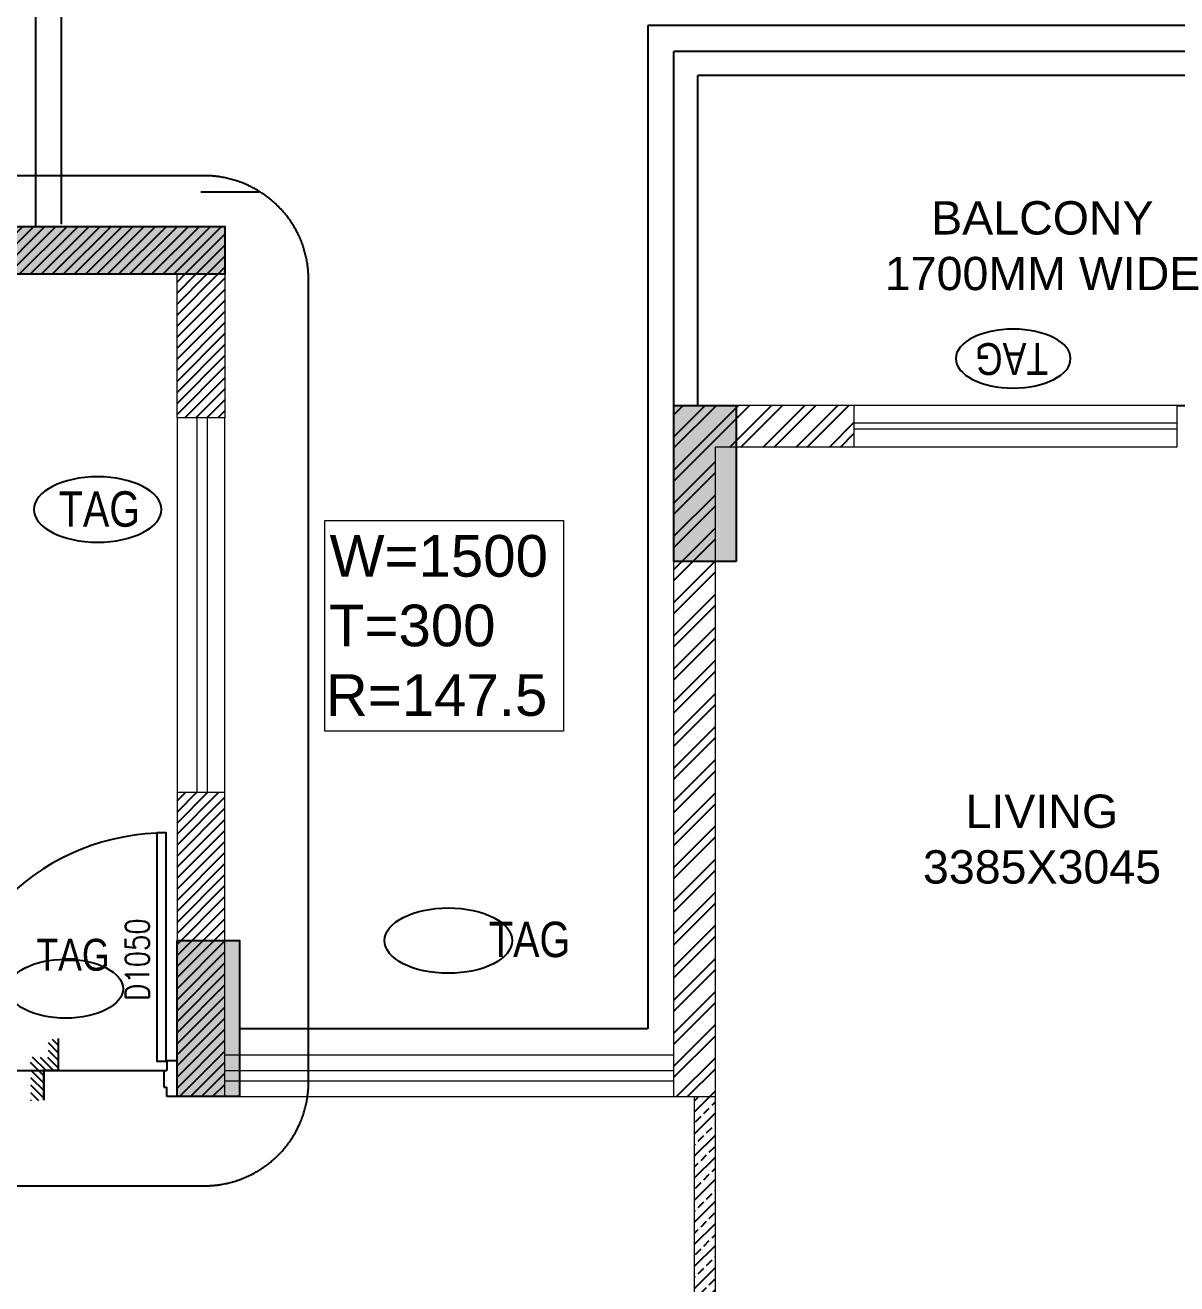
# Model space of a CAD drawing. Header units: millimetres. Extents: x 1255966 to 1543449, y 318653 to 465396.
# Drawn here: x 1426617 to 1432146, y 411570 to 417615 of the extents above; entities that cross this region are included whole.
import ezdxf
from ezdxf.enums import TextEntityAlignment as Align

# ---------------------------------------------------------------- set-up
doc = ezdxf.new("R2010")
doc.units = ezdxf.units.MM
doc.header["$LTSCALE"] = 500
doc.header["$MEASUREMENT"] = 0
doc.linetypes.add('HIDDEN', pattern=[0.375, 0.25, -0.125])
doc.layers.get('Defpoints').update_dxf_attribs({"lineweight": 0})
for name, color, linetype, true_color in [('A-TAG', 7, 'Continuous', 0xef00ef), ('PROJECTION', 7, 'HIDDEN', 0xff4000), ('RAILING', 7, 'Continuous', 0xadadad)]:
    doc.layers.add(name, color=color, linetype=linetype, true_color=true_color)
for name, color, linetype in [('AHC-A-FURNITURE', 2, 'Continuous'), ('DOOR', 8, 'Continuous'), ('Drop', 143, 'Continuous'), ('ELE-5', 8, 'Continuous'), ('TEXT -RM MM', 181, 'Continuous'), ('TEXT-RM NAME', 6, 'Continuous'), ('TOWER AREA COLUMN.', 6, 'Continuous')]:
    doc.layers.add(name, color=color, linetype=linetype)
for name, color, linetype, lineweight in [('TEXT-COMMON AREA', 7, 'Continuous', 20), ('TOWER COL HATCH', 253, 'Continuous', 20), ('Wall', 2, 'Continuous', 15), ('WIN', 144, 'Continuous', 15)]:
    doc.layers.add(name, color=color, linetype=linetype, lineweight=lineweight)
doc.styles.add('simplex', font='simplex.shx')
doc.styles.get("Standard").update_dxf_attribs({"font": 'arial.ttf'})

# ---------------------------------------------------------------- blocks, each defined once
blk = doc.blocks.new('A$C26E901EB')
at = {"layer": 'Drop'}
h = blk.add_hatch(dxfattribs=at)
h.set_pattern_fill('ANSI31', color=256, scale=8, angle=720, style=0)
h.set_pattern_definition([(315, (5609.332, 22815.355), (17.960512, 17.960512), [])])
h.paths.add_polyline_path([(84.3, 208.6), (84.3, 258.9), (132.9, 258.9), (132.9, 144.1), (63.4, 143.9), (0, 143.9), (0, 208.6)])
h.paths.add_polyline_path([(63.4, 143.9), (63.4, 0), (0, 0), (0, 143.9)])
h.paths.add_polyline_path([(132.9, 293), (132.9, 258.9), (84.3, 258.9), (84.3, 293)])
at = {"layer": 'Drop', "const_width": 10, "elevation": -0.5}
blk.add_lwpolyline([(132.9, 297.7), (132.9, 144.1), (63.4, 144.1), (63.4, 0)], dxfattribs=at)

msp = doc.modelspace()

# ---------------------------------------------------------------- hatches: boundary and pattern name
at = {"layer": 'AHC-A-FURNITURE', "ltscale": 50, "true_color": 0xff0000}
h = msp.add_hatch(dxfattribs=at)
h.set_pattern_fill('ANSI31', color=1, scale=300)
h.set_pattern_definition([(45, (1157523.658, 723982.806), (-26.5165043, 26.5165043), [])])
h.paths.add_polyline_path([(1421415.6, 416648.7), (1427575.6, 416648.7), (1427575.6, 416418.7), (1421415.6, 416418.7)])
at = {"layer": 'AHC-A-FURNITURE', "ltscale": 50, "true_color": 0x5b5b5b}
h = msp.add_hatch(dxfattribs=at)
h.set_pattern_fill('ANSI32', color=251, scale=300)
h.set_pattern_definition([(45, (1157523.66, 723982.81), (-79.549513, 79.549513), []), (45, (1157576.69, 723982.81), (-79.549513, 79.549513), [])])
h.paths.add_polyline_path([(1429730.6, 415789), (1430595.6, 415789), (1430595.6, 415589), (1429930.6, 415589), (1429930.6, 412468.9), (1429730.6, 412468.9)])
h = msp.add_hatch(dxfattribs=at)
h.set_pattern_fill('ANSI33', color=251, scale=300)
h.set_pattern_definition([(45, (1157523.66, 723982.806), (-53.033009, 53.033009), []), (45, (1157576.69, 723982.806), (-53.033009, 53.033009), [37.5, -18.75])])
h.paths.add_polyline_path([(1429830.6, 412468.9), (1429930.6, 412468.9), (1429930.6, 407969), (1429830.6, 407969)])
at = {"layer": 'TOWER COL HATCH'}
h = msp.add_hatch(color=253, dxfattribs=at)
h.dxf.hatch_style = 1
h.paths.add_polyline_path([(1425875.6, 416418.7), (1425875.6, 416648.7), (1427575.6, 416648.7), (1427575.6, 416418.7)])
h = msp.add_hatch(color=253, dxfattribs=at)
h.dxf.hatch_style = 1
h.paths.add_polyline_path([(1430030.6, 415039), (1429730.6, 415039), (1429730.6, 415789), (1430030.6, 415789)])
h = msp.add_hatch(color=253, dxfattribs=at)
h.dxf.hatch_style = 1
h.paths.add_polyline_path([(1427645.6, 412468.9), (1427345.6, 412468.9), (1427345.6, 413218.9), (1427645.6, 413218.9)])

# ---------------------------------------------------------------- linework, layer by layer
at = {"linetype": 'Continuous', "extrusion": (0, 0, -1)}
for centre, major_axis in [((1431360.3, 416013.7), (-275.7, 0)), ((1426964.5, 415289), (306.3, 0))]:
    msp.add_ellipse(centre, major_axis=major_axis, ratio=0.512885, dxfattribs=at)
at = {"linetype": 'Continuous'}
for centre, major_axis in [((1428648.3, 413218.2), (-306.3, 0)), ((1426810.9, 412987), (275.7, 0))]:
    msp.add_ellipse(centre, major_axis=major_axis, ratio=0.512885, dxfattribs=at)
at = {"layer": 'A-TAG', "linetype": 'HIDDEN', "ltscale": 100}
for p, q in [((1427477.3, 416892), (1421579, 416892)), ((1427977.3, 412540.6), (1427977.3, 416392)), ((1421579, 412040.6), (1427477.3, 412040.6))]:
    msp.add_line(p, q, dxfattribs=at)
for centre, start, end in [((1427477.3, 416392), 0, 90), ((1427477.3, 412540.6), 270, 0)]:
    msp.add_arc(centre, 500, start, end, dxfattribs=at)
at = {"layer": 'AHC-A-FURNITURE', "color": 1, "linetype": 'Continuous', "ltscale": 50, "true_color": 0xff0000}
for p, q in [((1427345.6, 416381.4), (1427383, 416418.7)), ((1427345.6, 416328.4), (1427436, 416418.7)), ((1427345.6, 416275.3), (1427489, 416418.7)), ((1427345.6, 416222.3), (1427542.1, 416418.7)), ((1427345.6, 416169.3), (1427575.6, 416399.3)), ((1427345.6, 416116.2), (1427575.6, 416346.2)), ((1427345.6, 416063.2), (1427575.6, 416293.2)), ((1427345.6, 416010.2), (1427575.6, 416240.2)), ((1427345.6, 415957.1), (1427575.6, 416187.1)), ((1427345.6, 415904.1), (1427575.6, 416134.1)), ((1427345.6, 415851.1), (1427575.6, 416081.1)), ((1427345.6, 415798), (1427575.6, 416028)), ((1427345.6, 415745), (1427575.6, 415975)), ((1427382.4, 415728.7), (1427575.6, 415922)), ((1427435.4, 415728.7), (1427575.6, 415868.9)), ((1427488.5, 415728.7), (1427575.6, 415815.9)), ((1427541.5, 415728.7), (1427575.6, 415762.9)), ((1427345.6, 413888.8), (1427385.7, 413928.9)), ((1427345.6, 413835.8), (1427438.7, 413928.9)), ((1427345.6, 413782.8), (1427491.7, 413928.9)), ((1427345.6, 413729.7), (1427544.8, 413928.9)), ((1427345.6, 413676.7), (1427575.6, 413906.7)), ((1427345.6, 413623.7), (1427575.6, 413853.7)), ((1427345.6, 413570.6), (1427575.6, 413800.6)), ((1427345.6, 413517.6), (1427575.6, 413747.6)), ((1427345.6, 413464.6), (1427575.6, 413694.6)), ((1427345.6, 413411.5), (1427575.6, 413641.5)), ((1427345.6, 413358.5), (1427575.6, 413588.5)), ((1427345.6, 413305.5), (1427575.6, 413535.5)), ((1427345.6, 413252.4), (1427575.6, 413482.4)), ((1427345.6, 413199.4), (1427575.6, 413429.4)), ((1427345.6, 413146.4), (1427575.6, 413376.4)), ((1427345.6, 413093.3), (1427575.6, 413323.3)), ((1427345.6, 413040.3), (1427575.6, 413270.3)), ((1427345.6, 412987.3), (1427575.6, 413217.3)), ((1427345.6, 412934.2), (1427575.6, 413164.2)), ((1427345.6, 412881.2), (1427575.6, 413111.2)), ((1427345.6, 412828.2), (1427575.6, 413058.2)), ((1427345.6, 412775.1), (1427575.6, 413005.1)), ((1427345.6, 412722.1), (1427575.6, 412952.1)), ((1427345.6, 412669.1), (1427575.6, 412899.1)), ((1427345.6, 412616), (1427575.6, 412846)), ((1427345.6, 412563), (1427575.6, 412793)), ((1427345.6, 412510), (1427575.6, 412740)), ((1427357.6, 412468.9), (1427575.6, 412686.9)), ((1427410.6, 412468.9), (1427575.6, 412633.9)), ((1427463.6, 412468.9), (1427575.6, 412580.9)), ((1427516.7, 412468.9), (1427575.6, 412527.8)), ((1427569.7, 412468.9), (1427575.6, 412474.8))]:
    msp.add_line(p, q, dxfattribs=at)
at = {"layer": 'DOOR', "ltscale": 100}
for p, q in [((1427345.6, 412640.3), (1427296.5, 412640.3)), ((1427296.5, 412640.3), (1427296.5, 412594.6)), ((1427345.6, 412468.9), (1427345.6, 412640.3)), ((1426208.5, 412594.6), (1427282.8, 412594.6)), ((1427282.8, 412594.6), (1427282.8, 412514.6)), ((1427282.8, 412594.6), (1427296.5, 412594.6)), ((1427282.8, 412514.6), (1427296.5, 412514.6)), ((1427296.5, 412468.9), (1427296.5, 412514.6)), ((1427345.6, 412468.9), (1427296.5, 412468.9))]:
    msp.add_line(p, q, dxfattribs=at)
msp.add_lwpolyline([(1427293.7, 412639.9), (1427293.7, 413735.2), (1427248, 413735.2), (1427248, 412639.9)], close=True, dxfattribs=at)
at = {"layer": 'DOOR', "linetype": 'Continuous'}
msp.add_arc((1427293.7, 412639.9), 1095.3, 92.39194, 180, dxfattribs=at)
at = {"layer": 'ELE-5'}
msp.add_line((1432145.6, 415789), (1433045.6, 415789), dxfattribs=at)
at = {"layer": 'PROJECTION', "ltscale": 50}
for p, q in [((1426790.6, 416659), (1426790.6, 417933.7)), ((1433485.6, 417614), (1429605.6, 417614)), ((1429605.6, 417614), (1429605.6, 412793.9)), ((1427737.8, 416813.7), (1427460.6, 416813.7)), ((1429605.6, 412793.9), (1427645.6, 412793.9))]:
    msp.add_line(p, q, dxfattribs=at)
at = {"layer": 'RAILING', "color": 36, "true_color": 0x7f4010}
for p, q in [((1426665.6, 418058.7), (1426665.6, 416648.7)), ((1429730.6, 415789), (1429730.6, 417489)), ((1429845.6, 415789), (1429845.6, 417374))]:
    msp.add_line(p, q, dxfattribs=at)
for points in [[(1433360.6, 417289), (1433360.6, 417489), (1429730.6, 417489)], [(1433245.6, 417289), (1433245.6, 417374), (1429845.6, 417374)]]:
    msp.add_lwpolyline(points, dxfattribs=at)
at = {"layer": 'TEXT-COMMON AREA'}
for p, q in [((1428055.8, 415236.1), (1429200.6, 415236.1)), ((1428055.8, 414223.9), (1428055.8, 415236.1)), ((1429200.6, 415236.1), (1429200.6, 414223.9)), ((1429200.6, 414223.9), (1428055.8, 414223.9))]:
    msp.add_line(p, q, dxfattribs=at)
at = {"layer": 'TOWER AREA COLUMN.'}
for points in [[(1425875.6, 416418.7), (1425875.6, 416648.7), (1427575.6, 416648.7), (1427575.6, 416418.7)], [(1430030.6, 415039), (1429730.6, 415039), (1429730.6, 415789), (1430030.6, 415789)], [(1427645.6, 412468.9), (1427345.6, 412468.9), (1427345.6, 413218.9), (1427645.6, 413218.9)]]:
    msp.add_lwpolyline(points, close=True, dxfattribs=at)
at = {"layer": 'Wall'}
for p, q in [((1427575.6, 416648.7), (1421415.6, 416648.7)), ((1427575.6, 416648.7), (1427575.6, 416418.7)), ((1427575.6, 416418.7), (1421415.6, 416418.7)), ((1427345.6, 415728.7), (1427345.6, 416418.7)), ((1427575.6, 416418.7), (1427575.6, 415728.7)), ((1429730.6, 412468.9), (1429730.6, 415789)), ((1430595.6, 415789), (1429730.6, 415789)), ((1430595.6, 415789), (1430595.6, 415589)), ((1427575.6, 415728.7), (1427345.6, 415728.7)), ((1429930.6, 407969), (1429930.6, 415589)), ((1430595.6, 415589), (1429930.6, 415589)), ((1427575.6, 413928.9), (1427345.6, 413928.9)), ((1427345.6, 413928.9), (1427345.6, 412468.9)), ((1427575.6, 412468.9), (1427575.6, 413928.9)), ((1427575.6, 413268.9), (1427575.6, 413268.9)), ((1427575.6, 412468.9), (1427345.6, 412468.9)), ((1429730.6, 412468.9), (1429930.6, 412468.9)), ((1429830.6, 407769), (1429830.6, 412468.9))]:
    msp.add_line(p, q, dxfattribs=at)
at = {"layer": 'WIN'}
for p, q in [((1432145.6, 415789), (1430595.6, 415789)), ((1432145.6, 415789), (1432145.6, 415589)), ((1427345.6, 415728.7), (1427345.6, 413928.9)), ((1427440.6, 415728.7), (1427440.6, 413928.9)), ((1427490.6, 415728.7), (1427490.6, 413928.9)), ((1427575.6, 413928.9), (1427575.6, 415728.7)), ((1432145.6, 415704), (1430595.6, 415704)), ((1432145.6, 415674), (1430595.6, 415674)), ((1432145.6, 415589), (1430595.6, 415589)), ((1427575.6, 412668.9), (1429715.6, 412668.9)), ((1427575.6, 412668.9), (1429715.6, 412668.9)), ((1427575.6, 412668.9), (1429730.6, 412668.9)), ((1427575.6, 412593.9), (1429715.6, 412593.9)), ((1427575.6, 412593.9), (1429715.6, 412593.9)), ((1427575.6, 412593.9), (1429730.6, 412593.9)), ((1427575.6, 412543.9), (1429715.6, 412543.9)), ((1427575.6, 412543.9), (1429715.6, 412543.9)), ((1427575.6, 412543.9), (1429730.6, 412543.9)), ((1427565.6, 412468.9), (1429715.6, 412468.9)), ((1427575.6, 412468.9), (1429715.6, 412468.9)), ((1427575.6, 412468.9), (1429730.6, 412468.9))]:
    msp.add_line(p, q, dxfattribs=at)

# ---------------------------------------------------------------- block references
at = {"layer": 'TEXT -RM MM', "linetype": 'Continuous'}
msp.add_blockref('A$C26E901EB', (1426642.7, 412450.5, 0.5), dxfattribs=at)

# ---------------------------------------------------------------- texts
at = {"width": 0.8}
msp.add_attdef('TAG', text='', height=153.1, rotation=180, dxfattribs=at).set_placement((1431352.5, 416011.7), align=Align.MIDDLE_CENTER)
for height, p in [(170.1, (1426973.1, 415291.3)), (170.1, (1429038.5, 413224)), (153.1, (1426846.3, 413150.2))]:
    msp.add_attdef('TAG', text='', height=height, dxfattribs=at).set_placement(p, align=Align.MIDDLE_CENTER)
at = {"layer": 'Defpoints', "ltscale": 100, "style": 'simplex', "width": 0.8}
msp.add_attdef('D1050', (1427212.2, 412929.3), 'D1050', height=114.29, rotation=90, dxfattribs=at)
at = {"layer": 'TEXT-COMMON AREA'}
for s, p in [('W=1500', (1428078.2, 414966.1)), ('T=300', (1428075.1, 414632)), ('R=147.5', (1428059.7, 414297.8))]:
    msp.add_text(s, height=200, dxfattribs=at).set_placement(p)
at = {"layer": 'TEXT-RM NAME'}
for s, p in [('BALCONY', (1430966.4, 416609.7)), ('1700MM WIDE', (1430744, 416342.4)), ('LIVING', (1431131.5, 413759.6)), ('3385X3045', (1430927.1, 413492.3))]:
    msp.add_text(s, height=160, rotation=360, dxfattribs=at).set_placement(p)

doc.saveas('drawing.dxf')
